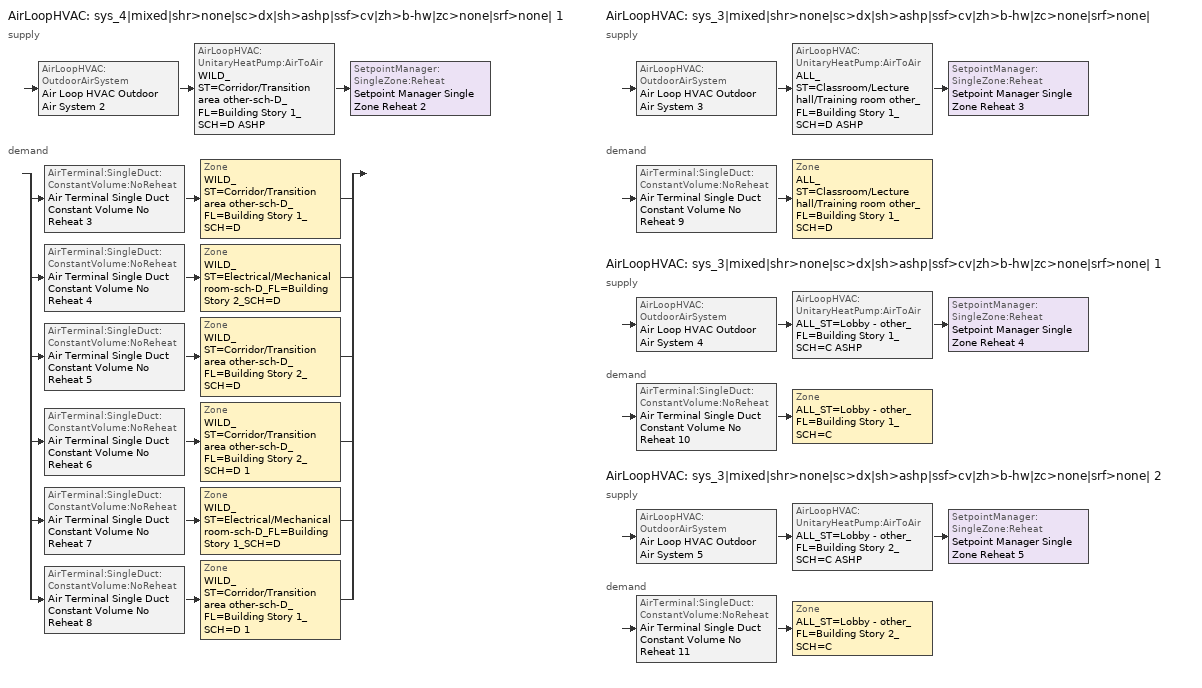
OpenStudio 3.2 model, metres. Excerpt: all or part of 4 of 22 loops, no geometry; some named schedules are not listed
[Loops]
AirLoopHVAC 'sys_4|mixed|shr>none|sc>dx|sh>ashp|ssf>cv|zh>b-hw|zc>none|srf>none| 1'
 supply: AirLoopHVAC:OutdoorAirSystem 'Air Loop HVAC Outdoor Air System 2' > AirLoopHVAC:UnitaryHeatPump:AirToAir 'WILD_ST=Corridor/Transition area other-sch-D_FL=Building Story 1_SCH=D ASHP' > SetpointManager:SingleZone:Reheat 'Setpoint Manager Single Zone Reheat 2'
 demand: split
  | AirTerminal:SingleDuct:ConstantVolume:NoReheat 'Air Terminal Single Duct Constant Volume No Reheat 3' > Zone 'WILD_ST=Corridor/Transition area other-sch-D_FL=Building Story 1_SCH=D'
  | AirTerminal:SingleDuct:ConstantVolume:NoReheat 'Air Terminal Single Duct Constant Volume No Reheat 4' > Zone 'WILD_ST=Electrical/Mechanical room-sch-D_FL=Building Story 2_SCH=D'
  | AirTerminal:SingleDuct:ConstantVolume:NoReheat 'Air Terminal Single Duct Constant Volume No Reheat 5' > Zone 'WILD_ST=Corridor/Transition area other-sch-D_FL=Building Story 2_SCH=D'
  | AirTerminal:SingleDuct:ConstantVolume:NoReheat 'Air Terminal Single Duct Constant Volume No Reheat 6' > Zone 'WILD_ST=Corridor/Transition area other-sch-D_FL=Building Story 2_SCH=D 1'
  | AirTerminal:SingleDuct:ConstantVolume:NoReheat 'Air Terminal Single Duct Constant Volume No Reheat 7' > Zone 'WILD_ST=Electrical/Mechanical room-sch-D_FL=Building Story 1_SCH=D'
  | AirTerminal:SingleDuct:ConstantVolume:NoReheat 'Air Terminal Single Duct Constant Volume No Reheat 8' > Zone 'WILD_ST=Corridor/Transition area other-sch-D_FL=Building Story 1_SCH=D 1'
AirLoopHVAC 'sys_3|mixed|shr>none|sc>dx|sh>ashp|ssf>cv|zh>b-hw|zc>none|srf>none|'
 supply: AirLoopHVAC:OutdoorAirSystem 'Air Loop HVAC Outdoor Air System 3' > AirLoopHVAC:UnitaryHeatPump:AirToAir 'ALL_ST=Classroom/Lecture hall/Training room other_FL=Building Story 1_SCH=D ASHP' > SetpointManager:SingleZone:Reheat 'Setpoint Manager Single Zone Reheat 3'
 demand: AirTerminal:SingleDuct:ConstantVolume:NoReheat 'Air Terminal Single Duct Constant Volume No Reheat 9' > Zone 'ALL_ST=Classroom/Lecture hall/Training room other_FL=Building Story 1_SCH=D'
AirLoopHVAC 'sys_3|mixed|shr>none|sc>dx|sh>ashp|ssf>cv|zh>b-hw|zc>none|srf>none| 1'
 supply: AirLoopHVAC:OutdoorAirSystem 'Air Loop HVAC Outdoor Air System 4' > AirLoopHVAC:UnitaryHeatPump:AirToAir 'ALL_ST=Lobby - other_FL=Building Story 1_SCH=C ASHP' > SetpointManager:SingleZone:Reheat 'Setpoint Manager Single Zone Reheat 4'
 demand: AirTerminal:SingleDuct:ConstantVolume:NoReheat 'Air Terminal Single Duct Constant Volume No Reheat 10' > Zone 'ALL_ST=Lobby - other_FL=Building Story 1_SCH=C'
AirLoopHVAC 'sys_3|mixed|shr>none|sc>dx|sh>ashp|ssf>cv|zh>b-hw|zc>none|srf>none| 2'
 supply: AirLoopHVAC:OutdoorAirSystem 'Air Loop HVAC Outdoor Air System 5' > AirLoopHVAC:UnitaryHeatPump:AirToAir 'ALL_ST=Lobby - other_FL=Building Story 2_SCH=C ASHP' > SetpointManager:SingleZone:Reheat 'Setpoint Manager Single Zone Reheat 5'
 demand: AirTerminal:SingleDuct:ConstantVolume:NoReheat 'Air Terminal Single Duct Constant Volume No Reheat 11' > Zone 'ALL_ST=Lobby - other_FL=Building Story 2_SCH=C'
[Sizing:Zone] Zone Cooling Design Supply Air Temperature Input Method=TemperatureDifference; Zone Cooling Design Supply Air Temperature {C}=14; Zone Cooling Design Supply Air Temperature Difference {deltaC}=11; Zone Heating Design Supply Air Temperature Input Method=TemperatureDifference; Zone Heating Design Supply Air Temperature {C}=40; Zone Heating Design Supply Air Temperature Difference {deltaC}=21; Zone Cooling Design Supply Air Humidity Ratio {kg-H2O/kg-air}=0.0085; Zone Heating Design Supply Air Humidity Ratio {kg-H2O/kg-air}=0.008; Zone Heating Sizing Factor=1.3; Zone Cooling Sizing Factor=1; Cooling Design Air Flow Method=DesignDay; Heating Design Air Flow Method=DesignDay; Account for Dedicated Outdoor Air System=No; Dedicated Outdoor Air System Control Strategy=NeutralSupplyAir; Dedicated Outdoor Air Low Setpoint Temperature for Design {C}=autosize; Dedicated Outdoor Air High Setpoint Temperature for Design {C}=autosize
ALL_ST=Classroom/Lecture hall/Training room other_FL=Building Story 1_SCH=D; ALL_ST=Lobby - other_FL=Building Story 1_SCH=C; ALL_ST=Lobby - other_FL=Building Story 2_SCH=C; WILD_ST=Corridor/Transition area other-sch-D_FL=Building Story 1_SCH=D; WILD_ST=Electrical/Mechanical room-sch-D_FL=Building Story 2_SCH=D; WILD_ST=Corridor/Transition area other-sch-D_FL=Building Story 2_SCH=D; WILD_ST=Corridor/Transition area other-sch-D_FL=Building Story 2_SCH=D 1; WILD_ST=Electrical/Mechanical room-sch-D_FL=Building Story 1_SCH=D; WILD_ST=Corridor/Transition area other-sch-D_FL=Building Story 1_SCH=D 1
[Zone equipment]
ALL_ST=Classroom/Lecture hall/Training room other_FL=Building Story 1_SCH=D: Zone HVAC Baseboard Convective Water 9, Air Terminal Single Duct Constant Volume No Reheat 9
ALL_ST=Lobby - other_FL=Building Story 1_SCH=C: Zone HVAC Baseboard Convective Water 10, Air Terminal Single Duct Constant Volume No Reheat 10
ALL_ST=Lobby - other_FL=Building Story 2_SCH=C: Zone HVAC Baseboard Convective Water 11, Air Terminal Single Duct Constant Volume No Reheat 11
WILD_ST=Corridor/Transition area other-sch-D_FL=Building Story 1_SCH=D: Zone HVAC Baseboard Convective Water 3, Air Terminal Single Duct Constant Volume No Reheat 3
WILD_ST=Electrical/Mechanical room-sch-D_FL=Building Story 2_SCH=D: Zone HVAC Baseboard Convective Water 4, Air Terminal Single Duct Constant Volume No Reheat 4
WILD_ST=Corridor/Transition area other-sch-D_FL=Building Story 2_SCH=D: Zone HVAC Baseboard Convective Water 5, Air Terminal Single Duct Constant Volume No Reheat 5
WILD_ST=Corridor/Transition area other-sch-D_FL=Building Story 2_SCH=D 1: Zone HVAC Baseboard Convective Water 6, Air Terminal Single Duct Constant Volume No Reheat 6
WILD_ST=Electrical/Mechanical room-sch-D_FL=Building Story 1_SCH=D: Zone HVAC Baseboard Convective Water 7, Air Terminal Single Duct Constant Volume No Reheat 7
WILD_ST=Corridor/Transition area other-sch-D_FL=Building Story 1_SCH=D 1: Zone HVAC Baseboard Convective Water 8, Air Terminal Single Duct Constant Volume No Reheat 8
[AirLoopHVAC] Design Supply Air Flow Rate {m3/s}=autosize; Design Return Air Flow Fraction of Supply Air Flow=1
Name | Availability Schedule
sys_4|mixed|shr>none|sc>dx|sh>ashp|ssf>cv|zh>b-hw|zc>none|srf>none| 1 | sys_4|mixed|shr>none|sc>dx|sh>ashp|ssf>cv|zh>b-hw|zc>none|srf>none| 1 Occ Sch
sys_3|mixed|shr>none|sc>dx|sh>ashp|ssf>cv|zh>b-hw|zc>none|srf>none| | sys_3|mixed|shr>none|sc>dx|sh>ashp|ssf>cv|zh>b-hw|zc>none|srf>none| Occ Sch
sys_3|mixed|shr>none|sc>dx|sh>ashp|ssf>cv|zh>b-hw|zc>none|srf>none| 1 | sys_3|mixed|shr>none|sc>dx|sh>ashp|ssf>cv|zh>b-hw|zc>none|srf>none| 1 Occ Sch
sys_3|mixed|shr>none|sc>dx|sh>ashp|ssf>cv|zh>b-hw|zc>none|srf>none| 2 | sys_3|mixed|shr>none|sc>dx|sh>ashp|ssf>cv|zh>b-hw|zc>none|srf>none| 2 Occ Sch
[Sizing:System] Type of Load to Size On=Sensible; Design Outdoor Air Flow Rate {m3/s}=Autosize; Central Heating Maximum System Air Flow Ratio=1; Preheat Design Temperature {C}=7; Preheat Design Humidity Ratio {kg-H2O/kg-Air}=0.008; Precool Design Temperature {C}=13; Precool Design Humidity Ratio {kg-H2O/kg-Air}=0.008; Central Cooling Design Supply Air Temperature {C}=13; Central Heating Design Supply Air Temperature {C}=43; Sizing Option=NonCoincident; 100% Outdoor Air in Cooling=No; 100% Outdoor Air in Heating=No; Central Cooling Design Supply Air Humidity Ratio {kg-H2O/kg-Air}=0.0085; Central Heating Design Supply Air Humidity Ratio {kg-H2O/kg-Air}=0.008; Cooling Design Air Flow Method=DesignDay; Cooling Design Air Flow Rate {m3/s}=0; Heating Design Air Flow Method=DesignDay; Heating Design Air Flow Rate {m3/s}=0; System Outdoor Air Method=ZoneSum; Zone Maximum Outdoor Air Fraction=1; Cooling Supply Air Flow Rate Per Floor Area {m3/s-m2}=0.00996765; Cooling Fraction of Autosized Cooling Supply Air Flow Rate=1; Cooling Supply Air Flow Rate Per Unit Cooling Capacity {m3/s-W}=3.94755e-05; Heating Supply Air Flow Rate Per Floor Area {m3/s-m2}=0.00996765; Heating Fraction of Autosized Heating Supply Air Flow Rate=1; Heating Fraction of Autosized Cooling Supply Air Flow Rate=1; Heating Supply Air Flow Rate Per Unit Heating Capacity {m3/s-W}=3.15882e-05; Cooling Design Capacity Method=CoolingDesignCapacity; Cooling Design Capacity {W}=autosize; Cooling Design Capacity Per Floor Area {W/m2}=234.7; Fraction of Autosized Cooling Design Capacity=1; Heating Design Capacity Method=HeatingDesignCapacity; Heating Design Capacity {W}=autosize; Heating Design Capacity Per Floor Area {W/m2}=157; Fraction of Autosized Heating Design Capacity=1; Central Cooling Capacity Control Method=OnOff
sys_4|mixed|shr>none|sc>dx|sh>ashp|ssf>cv|zh>b-hw|zc>none|srf>none| 1; sys_3|mixed|shr>none|sc>dx|sh>ashp|ssf>cv|zh>b-hw|zc>none|srf>none|; sys_3|mixed|shr>none|sc>dx|sh>ashp|ssf>cv|zh>b-hw|zc>none|srf>none| 1; sys_3|mixed|shr>none|sc>dx|sh>ashp|ssf>cv|zh>b-hw|zc>none|srf>none| 2
[Fan:OnOff] Availability Schedule=Always On Discrete; Fan Total Efficiency=0.39975; Maximum Flow Rate {m3/s}=autosize; Motor Efficiency=0.615; Motor In Airstream Fraction=1
Name | Pressure Rise {Pa} | Fan Power Ratio Function of Speed Ratio Curve | Fan Efficiency Ratio Function of Speed Ratio Curve
Fan On Off 2 | 1018.77 | Fan On Off Power Curve 1 | Fan On Off Efficiency Curve 1
Fan On Off 3 | 622.722 | Fan On Off Power Curve 2 | Fan On Off Efficiency Curve 2
Fan On Off 4 | 622.722 | Fan On Off Power Curve 3 | Fan On Off Efficiency Curve 3
Fan On Off 5 | 622.722 | Fan On Off Power Curve 4 | Fan On Off Efficiency Curve 4
[Coil:Cooling:DX:SingleSpeed] Availability Schedule=Always On Discrete; Rated Total Cooling Capacity {W}=autosize; Rated Sensible Heat Ratio=autosize; Rated Air Flow Rate {m3/s}=autosize; Rated Evaporator Fan Power Per Volume Flow Rate {W/(m3/s)}=773.3; Total Cooling Capacity Function of Temperature Curve=DXCOOL-NECB2011-REF-CAPFT; Total Cooling Capacity Function of Flow Fraction Curve=DXCOOL-NECB2011-REF-CAPFFLOW; Energy Input Ratio Function of Temperature Curve=DXCOOL-NECB2011-REF-COOLEIRFT; Energy Input Ratio Function of Flow Fraction Curve=DXCOOL-NECB2011-REF-COOLEIRFFLOW; Part Load Fraction Correlation Curve=DXCOOL-NECB2011-REF-COOLPLFFPLR; Minimum Outdoor Dry-Bulb Temperature for Compressor Operation {C}=-25; Condenser Type=AirCooled; Evaporative Condenser Effectiveness=0; Evaporative Condenser Air Flow Rate {m3/s}=Autosize; Evaporative Condenser Pump Rated Power Consumption {W}=Autosize; Crankcase Heater Capacity {W}=0; Maximum Outdoor Dry-Bulb Temperature for Crankcase Heater Operation {C}=0; Basin Heater Capacity {W/K}=0; Basin Heater Setpoint Temperature {C}=10
Name | Rated COP {W/W}
CoilCoolingDXSingleSpeed_dx 1 757kBtu/hr 9.3EER | 3.23281
CoilCoolingDXSingleSpeed_dx 2 64kBtu/hr 10.0EER | 3.46588
CoilCoolingDXSingleSpeed_dx 3 186kBtu/hr 10.4EER; CoilCoolingDXSingleSpeed_dx 4 183kBtu/hr 10.4EER | 3.59906
[Coil:Heating:DX:SingleSpeed] Availability Schedule=Always On Discrete; Rated Air Flow Rate {m3/s}=Autosize; Rated Supply Fan Power Per Volume Flow Rate {W/(m3/s)}=773.3; Total Heating Capacity Function of Temperature Curve=DXHEAT-NECB2011-REF-CAPFT; Total Heating Capacity Function of Flow Fraction Curve=DXHEAT-NECB2011-REF-CAPFFLOW; Energy Input Ratio Function of Temperature Curve=DXHEAT-NECB2011-REF-EIRFT; Energy Input Ratio Function of Flow Fraction Curve=DXHEAT-NECB2011-REF-EIRFFLOW; Part Load Fraction Correlation Curve=DXHEAT-NECB2011-REF-PLFFPLR; Minimum Outdoor Dry-Bulb Temperature for Compressor Operation {C}=-10; Defrost Strategy=Resistive; Defrost Control=Timed; Defrost Time Period Fraction=0.166667; Resistive Defrost Heater Capacity {W}=2000
Name | Rated Total Heating Capacity {W} | Rated COP {W/W}
CoilHeatingDXSingleSpeed_dx 1 549 Clg kBtu/hr 3.2COPH | 160776 | 3.65821
CoilHeatingDXSingleSpeed_dx 2 46 Clg kBtu/hr 3.1COPH | 13569.1 | 3.31344
CoilHeatingDXSingleSpeed_dx 3 135 Clg kBtu/hr 3.3COPH | 39530.3 | 3.57048
CoilHeatingDXSingleSpeed_dx 4 132 Clg kBtu/hr 3.3COPH | 38819.8 | 3.56929
[Controller:OutdoorAir] Minimum Outdoor Air Flow Rate {m3/s}=autosize; Maximum Outdoor Air Flow Rate {m3/s}=Autosize; Economizer Control Action Type=ModulateFlow; Lockout Type=NoLockout; Minimum Limit Type=FixedMinimum; High Humidity Control=No; Heat Recovery Bypass Control Type=BypassWhenWithinEconomizerLimits
Name | Economizer Control Type | Minimum Outdoor Air Schedule | Controller Mechanical Ventilation | Economizer Maximum Limit Dry-Bulb Temperature {C} | Economizer Maximum Limit Enthalpy {J/kg} | Economizer Minimum Limit Dry-Bulb Temperature {C}
Controller Outdoor Air 2 | DifferentialEnthalpy | sys_4|mixed|shr>none|sc>dx|sh>ashp|ssf>cv|zh>b-hw|zc>none|srf>none| 1 Occ Sch | Controller Mechanical Ventilation 2
Controller Outdoor Air 3 | NoEconomizer | sys_3|mixed|shr>none|sc>dx|sh>ashp|ssf>cv|zh>b-hw|zc>none|srf>none| Occ Sch | Controller Mechanical Ventilation 3 | 28 | 64000 | -100
Controller Outdoor Air 4 | DifferentialEnthalpy | sys_3|mixed|shr>none|sc>dx|sh>ashp|ssf>cv|zh>b-hw|zc>none|srf>none| 1 Occ Sch | Controller Mechanical Ventilation 4
Controller Outdoor Air 5 | DifferentialEnthalpy | sys_3|mixed|shr>none|sc>dx|sh>ashp|ssf>cv|zh>b-hw|zc>none|srf>none| 2 Occ Sch | Controller Mechanical Ventilation 5
[Controller:MechanicalVentilation] Availability Schedule=Always On Discrete; System Outdoor Air Method=ZoneSum
Controller Mechanical Ventilation 2; Controller Mechanical Ventilation 3; Controller Mechanical Ventilation 4; Controller Mechanical Ventilation 5
[AirLoopHVAC:OutdoorAirSystem]
Name | Controller
Air Loop HVAC Outdoor Air System 2 | Controller Outdoor Air 2
Air Loop HVAC Outdoor Air System 3 | Controller Outdoor Air 3
Air Loop HVAC Outdoor Air System 4 | Controller Outdoor Air 4
Air Loop HVAC Outdoor Air System 5 | Controller Outdoor Air 5
[Coil:Heating:Gas] Availability Schedule=Always On Discrete; Gas Burner Efficiency=0.81; Nominal Capacity {W}=AutoSize; Parasitic Electric Load {W}=0; Part Load Fraction Correlation Curve=FURNACE-EFFPLR-NECB2011; Parasitic Gas Load {W}=0
Coil Heating Gas 2; Coil Heating Gas 3; Coil Heating Gas 4; Coil Heating Gas 5
[AirLoopHVAC:UnitaryHeatPump:AirToAir] Availability Schedule=Always On Discrete; Supply Air Flow Rate During Cooling Operation {m3/s}=Autosize; Supply Air Flow Rate During Heating Operation {m3/s}=Autosize; Maximum Supply Air Temperature from Supplemental Heater {C}=Autosize
Name | Controlling Zone or Thermostat Location | Supply Air Fan | Heating Coil | Cooling Coil | Supplemental Heating Coil | Supply Air Fan Operating Mode Schedule
WILD_ST=Corridor/Transition area other-sch-D_FL=Building Story 1_SCH=D ASHP | WILD_ST=Corridor/Transition area other-sch-D_FL=Building Story 1_SCH=D | Fan On Off 2 | CoilHeatingDXSingleSpeed_dx 1 549 Clg kBtu/hr 3.2COPH | CoilCoolingDXSingleSpeed_dx 1 757kBtu/hr 9.3EER | Coil Heating Gas 2 | sys_4|mixed|shr>none|sc>dx|sh>ashp|ssf>cv|zh>b-hw|zc>none|srf>none| 1 Occ Sch
ALL_ST=Classroom/Lecture hall/Training room other_FL=Building Story 1_SCH=D ASHP | ALL_ST=Classroom/Lecture hall/Training room other_FL=Building Story 1_SCH=D | Fan On Off 3 | CoilHeatingDXSingleSpeed_dx 2 46 Clg kBtu/hr 3.1COPH | CoilCoolingDXSingleSpeed_dx 2 64kBtu/hr 10.0EER | Coil Heating Gas 3 | sys_3|mixed|shr>none|sc>dx|sh>ashp|ssf>cv|zh>b-hw|zc>none|srf>none| Occ Sch
ALL_ST=Lobby - other_FL=Building Story 1_SCH=C ASHP | ALL_ST=Lobby - other_FL=Building Story 1_SCH=C | Fan On Off 4 | CoilHeatingDXSingleSpeed_dx 3 135 Clg kBtu/hr 3.3COPH | CoilCoolingDXSingleSpeed_dx 3 186kBtu/hr 10.4EER | Coil Heating Gas 4 | sys_3|mixed|shr>none|sc>dx|sh>ashp|ssf>cv|zh>b-hw|zc>none|srf>none| 1 Occ Sch
ALL_ST=Lobby - other_FL=Building Story 2_SCH=C ASHP | ALL_ST=Lobby - other_FL=Building Story 2_SCH=C | Fan On Off 5 | CoilHeatingDXSingleSpeed_dx 4 132 Clg kBtu/hr 3.3COPH | CoilCoolingDXSingleSpeed_dx 4 183kBtu/hr 10.4EER | Coil Heating Gas 5 | sys_3|mixed|shr>none|sc>dx|sh>ashp|ssf>cv|zh>b-hw|zc>none|srf>none| 2 Occ Sch
[SetpointManager:SingleZone:Reheat] Minimum Supply Air Temperature {C}=13; Maximum Supply Air Temperature {C}=43
Name | Control Zone
Setpoint Manager Single Zone Reheat 2 | WILD_ST=Corridor/Transition area other-sch-D_FL=Building Story 1_SCH=D
Setpoint Manager Single Zone Reheat 3 | ALL_ST=Classroom/Lecture hall/Training room other_FL=Building Story 1_SCH=D
Setpoint Manager Single Zone Reheat 4 | ALL_ST=Lobby - other_FL=Building Story 1_SCH=C
Setpoint Manager Single Zone Reheat 5 | ALL_ST=Lobby - other_FL=Building Story 2_SCH=C
[AirTerminal:SingleDuct:ConstantVolume:NoReheat] Availability Schedule=Always On Discrete; Maximum Air Flow Rate {m3/s}=AutoSize
Air Terminal Single Duct Constant Volume No Reheat 3; Air Terminal Single Duct Constant Volume No Reheat 4; Air Terminal Single Duct Constant Volume No Reheat 5; Air Terminal Single Duct Constant Volume No Reheat 6; Air Terminal Single Duct Constant Volume No Reheat 7; Air Terminal Single Duct Constant Volume No Reheat 8; Air Terminal Single Duct Constant Volume No Reheat 9; Air Terminal Single Duct Constant Volume No Reheat 10; Air Terminal Single Duct Constant Volume No Reheat 11
[Schedule:Ruleset]
Name | Default Day Schedule | Summer Design Day Schedule | Winter Design Day Schedule
sys_3|mixed|shr>none|sc>dx|sh>ashp|ssf>cv|zh>b-hw|zc>none|srf>none| Occ Sch | sys_3|mixed|shr>none|sc>dx|sh>ashp|ssf>cv|zh>b-hw|zc>none|srf>none| Occ Sch Default | sys_3|mixed|shr>none|sc>dx|sh>ashp|ssf>cv|zh>b-hw|zc>none|srf>none| Occ Sch Summer Design Day | sys_3|mixed|shr>none|sc>dx|sh>ashp|ssf>cv|zh>b-hw|zc>none|srf>none| Occ Sch Winter Design Day
sys_3|mixed|shr>none|sc>dx|sh>ashp|ssf>cv|zh>b-hw|zc>none|srf>none| 1 Occ Sch | sys_3|mixed|shr>none|sc>dx|sh>ashp|ssf>cv|zh>b-hw|zc>none|srf>none| 1 Occ Sch Default | sys_3|mixed|shr>none|sc>dx|sh>ashp|ssf>cv|zh>b-hw|zc>none|srf>none| 1 Occ Sch Summer Design Day | sys_3|mixed|shr>none|sc>dx|sh>ashp|ssf>cv|zh>b-hw|zc>none|srf>none| 1 Occ Sch Winter Design Day
sys_3|mixed|shr>none|sc>dx|sh>ashp|ssf>cv|zh>b-hw|zc>none|srf>none| 2 Occ Sch | sys_3|mixed|shr>none|sc>dx|sh>ashp|ssf>cv|zh>b-hw|zc>none|srf>none| 2 Occ Sch Default | sys_3|mixed|shr>none|sc>dx|sh>ashp|ssf>cv|zh>b-hw|zc>none|srf>none| 2 Occ Sch Summer Design Day | sys_3|mixed|shr>none|sc>dx|sh>ashp|ssf>cv|zh>b-hw|zc>none|srf>none| 2 Occ Sch Winter Design Day
sys_4|mixed|shr>none|sc>dx|sh>ashp|ssf>cv|zh>b-hw|zc>none|srf>none| 1 Occ Sch | sys_4|mixed|shr>none|sc>dx|sh>ashp|ssf>cv|zh>b-hw|zc>none|srf>none| 1 Occ Sch Default | sys_4|mixed|shr>none|sc>dx|sh>ashp|ssf>cv|zh>b-hw|zc>none|srf>none| 1 Occ Sch Summer Design Day | sys_4|mixed|shr>none|sc>dx|sh>ashp|ssf>cv|zh>b-hw|zc>none|srf>none| 1 Occ Sch Winter Design Day
[Schedule:Day]
sys_3|mixed|shr>none|sc>dx|sh>ashp|ssf>cv|zh>b-hw|zc>none|srf>none| Occ Sch Default; sys_4|mixed|shr>none|sc>dx|sh>ashp|ssf>cv|zh>b-hw|zc>none|srf>none| 1 Occ Sch Default: 9, 0, 0, 18, 0, 1, 19, 0, 0, 22, 0, 1, 24, 0, 0
sys_3|mixed|shr>none|sc>dx|sh>ashp|ssf>cv|zh>b-hw|zc>none|srf>none| Occ Sch Winter Design Day; sys_3|mixed|shr>none|sc>dx|sh>ashp|ssf>cv|zh>b-hw|zc>none|srf>none| Occ Sch Summer Design Day; sys_4|mixed|shr>none|sc>dx|sh>ashp|ssf>cv|zh>b-hw|zc>none|srf>none| 1 Occ Sch Winter Design Day; sys_4|mixed|shr>none|sc>dx|sh>ashp|ssf>cv|zh>b-hw|zc>none|srf>none| 1 Occ Sch Summer Design Day: 24, 0, 1
[Schedule:Rule]
sys_4|mixed|shr>none|sc>dx|sh>ashp|ssf>cv|zh>b-hw|zc>none|srf>none| 1 Occ Sch Sunday Rule: Schedule Ruleset=sys_4|mixed|shr>none|sc>dx|sh>ashp|ssf>cv|zh>b-hw|zc>none|srf>none| 1 Occ Sch; Rule Order=0; Day Schedule=sys_4|mixed|shr>none|sc>dx|sh>ashp|ssf>cv|zh>b-hw|zc>none|srf>none| 1 Occ Sch Sunday; Apply Sunday=Yes; Apply Saturday=Yes; Date Specification Type=DateRange; Start Month=1; Start Day=1; End Month=12; End Day=31
[Schedule:Constant]
Always On Discrete: Value=1
[Curve:Exponent] Coefficient1 Constant=1; Coefficient2 Constant=0; Coefficient3 Constant=0; Minimum Value of x=0; Maximum Value of x=1
Fan On Off Power Curve 1; Fan On Off Power Curve 2; Fan On Off Power Curve 3; Fan On Off Power Curve 4
[Curve:Cubic]
Name | Coefficient1 Constant | Coefficient2 x | Coefficient3 x**2 | Coefficient4 x**3 | Minimum Value of x | Maximum Value of x
Fan On Off Efficiency Curve 1; Fan On Off Efficiency Curve 2; Fan On Off Efficiency Curve 3; Fan On Off Efficiency Curve 4 | 1 | 0 | 0 | 0 | 0 | 1
DXHEAT-NECB2011-REF-CAPFT | 0.729009 | 0.0319275 | 0.000136404 | -8.748e-06 | -20 | 20
DXHEAT-NECB2011-REF-CAPFFLOW | 0.84 | 0.16 | 0 | 0 | 0.5 | 1.5
DXHEAT-NECB2011-REF-EIRFT | 1.2183 | -0.03612 | 0.00142 | -2.68e-05 | -20 | 20
DXHEAT-NECB2011-REF-PLFFPLR | 0.3696 | 2.3362 | -2.9577 | 1.2596 | 0.7 | 1
DXCOOL-NECB2011-REF-COOLPLFFPLR | 0.0277 | 4.9151 | -8.184 | 4.2702 | 0.7 | 1
FURNACE-EFFPLR-NECB2011 | 0.722 | 0.8211 | -1.0396 | 0.5 | 0 | 1
[Curve:Biquadratic] Minimum Value of x=13; Maximum Value of x=24; Minimum Value of y=24; Maximum Value of y=46
Name | Coefficient1 Constant | Coefficient2 x | Coefficient3 x**2 | Coefficient4 y | Coefficient5 y**2 | Coefficient6 x*y
DXCOOL-NECB2011-REF-CAPFT | 0.867905 | 0.0142459 | 0.00055436 | -0.0075575 | 3.3e-05 | -0.0001918
DXCOOL-NECB2011-REF-COOLEIRFT | 0.114171 | 0.0281822 | -0.0004199 | 0.0214108 | 0.000161028 | -0.000679104
[Curve:Quadratic]
Name | Coefficient1 Constant | Coefficient2 x | Coefficient3 x**2 | Minimum Value of x | Maximum Value of x
DXHEAT-NECB2011-REF-EIRFFLOW | 1.3824 | -0.4336 | 0.0512 | 0 | 1
DXCOOL-NECB2011-REF-CAPFFLOW | 0.8 | 0.2 | 0 | 0.5 | 1.5
DXCOOL-NECB2011-REF-COOLEIRFFLOW | 1.1552 | -0.1808 | 0.0256 | 0.5 | 1.5
